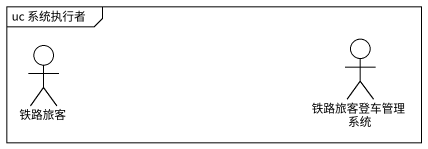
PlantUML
@startuml
mainframe uc 系统执行者
actor 铁路旅客
actor 铁路旅客登车管理系统
@enduml
